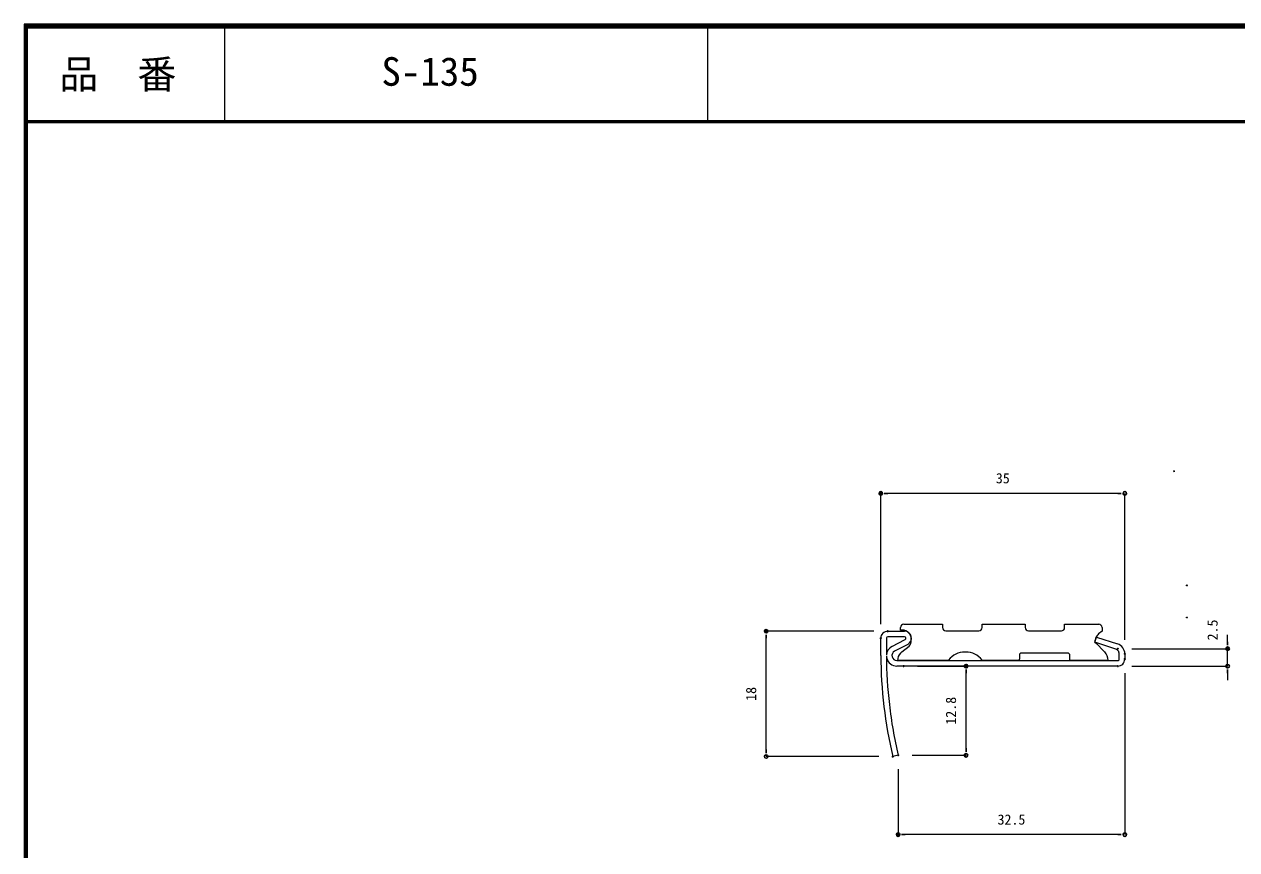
# Model space of a CAD drawing. Units: millimetres, scale not verified. Extents: x -140 to 140, y -96 to 96.
# Drawn here: x -140.5 to 33.4, y -22.7 to 95.7 of the extents above; entities that cross this region are included whole.
import ezdxf
from ezdxf.enums import TextEntityAlignment as Align

# ---------------------------------------------------------------- set-up
doc = ezdxf.new("R2010")
doc.units = ezdxf.units.MM
doc.header["$LTSCALE"] = 0.25
doc.header["$PDMODE"] = 32
doc.header["$PDSIZE"] = 0.125
doc.layers.add('0-0_0', color=7, linetype='Continuous')
doc.layers.add('0-1_Defpoints', color=7, linetype='Continuous')
for name, color, linetype, lineweight in [('0-2_一般', 7, 'Continuous', 18), ('0-5_GREEN', 3, 'Continuous', 18), ('0-6_LEVEL001', 5, 'Continuous', 18)]:
    doc.layers.add(name, color=color, linetype=linetype, lineweight=lineweight)
doc.styles.add('ＭＳ ゴシック', font='')
doc.styles.get('ＭＳ ゴシック').set_extended_font_data('MS Gothic')

# ---------------------------------------------------------------- blocks, each defined once
blk = doc.blocks.new('_DOT')
at = {"layer": '0-0_0'}
blk.add_line((-0.5, 0), (-1, 0), dxfattribs=at)
blk.add_circle((0, 0), 0.25, dxfattribs=at)
blk.add_circle((0, 0), 0.25, dxfattribs=at)
blk = doc.blocks.new('D12')
at = {"layer": '0-1_Defpoints'}
for p in [(-7.7785, -3.4277), (7.9749, -3.4277), (-7.7785, -5.9277)]:
    blk.add_point(p, dxfattribs=at)
at = {"layer": '0-2_一般', "color": 3}
for p, q in [((7.9749, -2.4277), (7.9749, -1.4277)), ((-5.7785, -3.4277), (7.9749, -3.4277)), ((7.9749, -5.9277), (7.9749, -3.4277)), ((-5.7785, -5.9277), (7.9749, -5.9277)), ((7.9749, -6.9277), (7.9749, -7.9277))]:
    blk.add_line(p, q, dxfattribs=at)
at = {"layer": '0-2_一般'}
for p, rotation in [((7.9749, -3.4277), 270), ((7.9749, -5.9277), 90)]:
    blk.add_blockref('_DOT', p, dxfattribs=dict(at, rotation=rotation))
at = {"layer": '0-2_一般', "style": 'ＭＳ ゴシック'}
blk.add_text('2.5', height=1.466, rotation=90, dxfattribs=at).set_placement((6.9749, -2.2416), align=Align.BOTTOM_LEFT)
blk = doc.blocks.new('D13')
at = {"layer": '0-1_Defpoints'}
for p in [(-41.7785, 18.8464), (-41.7785, -1.9277), (-6.7785, -4.1674)]:
    blk.add_point(p, dxfattribs=at)
at = {"layer": '0-2_一般', "color": 3}
for p, q in [((-41.7785, 0.0723), (-41.7785, 18.8464)), ((-7.7785, 18.8464), (-40.7785, 18.8464)), ((-6.7785, -2.1674), (-6.7785, 18.8464))]:
    blk.add_line(p, q, dxfattribs=at)
at = {"layer": '0-2_一般', "rotation": 180}
blk.add_blockref('_DOT', (-41.7785, 18.8464), dxfattribs=at)
at = {"layer": '0-2_一般'}
blk.add_blockref('_DOT', (-6.7785, 18.8464), dxfattribs=at)
at = {"layer": '0-2_一般', "style": 'ＭＳ ゴシック'}
blk.add_text('35', height=1.466, dxfattribs=at).set_placement((-25.2785, 19.8464), align=Align.BOTTOM_LEFT)
blk = doc.blocks.new('D14')
at = {"layer": '0-1_Defpoints'}
for p in [(-58.2157, -0.9277), (-40.7785, -0.9277), (-40.0652, -18.903)]:
    blk.add_point(p, dxfattribs=at)
at = {"layer": '0-2_一般', "color": 3}
for p, q in [((-42.7785, -0.9277), (-58.2157, -0.9277)), ((-58.2157, -17.903), (-58.2157, -1.9277)), ((-42.0652, -18.903), (-58.2157, -18.903))]:
    blk.add_line(p, q, dxfattribs=at)
at = {"layer": '0-2_一般'}
for p, rotation in [((-58.2157, -0.9277), 90), ((-58.2157, -18.903), 270)]:
    blk.add_blockref('_DOT', p, dxfattribs=dict(at, rotation=rotation))
at = {"layer": '0-2_一般', "style": 'ＭＳ ゴシック'}
blk.add_text('18', height=1.466, rotation=90, dxfattribs=at).set_placement((-59.2157, -10.9153), align=Align.BOTTOM_LEFT)
blk = doc.blocks.new('D15')
at = {"layer": '0-1_Defpoints'}
for p in [(-6.7785, -4.9277), (-39.2863, -18.7205), (-39.2863, -30.1031)]:
    blk.add_point(p, dxfattribs=at)
at = {"layer": '0-2_一般', "color": 3}
for p, q in [((-6.7785, -6.9277), (-6.7785, -30.1031)), ((-39.2863, -20.7205), (-39.2863, -30.1031)), ((-7.7785, -30.1031), (-38.2863, -30.1031))]:
    blk.add_line(p, q, dxfattribs=at)
at = {"layer": '0-2_一般', "rotation": 180}
blk.add_blockref('_DOT', (-39.2863, -30.1031), dxfattribs=at)
at = {"layer": '0-2_一般'}
blk.add_blockref('_DOT', (-6.7785, -30.1031), dxfattribs=at)
at = {"layer": '0-2_一般', "style": 'ＭＳ ゴシック'}
blk.add_text('32.5', height=1.466, dxfattribs=at).set_placement((-25.0324, -29.1031), align=Align.BOTTOM_LEFT)
blk = doc.blocks.new('D16')
at = {"layer": '0-1_Defpoints'}
for p in [(-38.5139, -5.9277), (-29.5473, -5.9277), (-39.2863, -18.7205)]:
    blk.add_point(p, dxfattribs=at)
at = {"layer": '0-2_一般', "color": 3}
for p, q in [((-36.5139, -5.9277), (-29.5473, -5.9277)), ((-29.5473, -17.7205), (-29.5473, -6.9277)), ((-37.2863, -18.7205), (-29.5473, -18.7205))]:
    blk.add_line(p, q, dxfattribs=at)
at = {"layer": '0-2_一般'}
for p, rotation in [((-29.5473, -5.9277), 90), ((-29.5473, -18.7205), 270)]:
    blk.add_blockref('_DOT', p, dxfattribs=dict(at, rotation=rotation))
at = {"layer": '0-2_一般', "style": 'ＭＳ ゴシック'}
blk.add_text('12.8', height=1.466, rotation=90, dxfattribs=at).set_placement((-30.5473, -14.3241), align=Align.BOTTOM_LEFT)

msp = doc.modelspace()

# ---------------------------------------------------------------- linework, layer by layer
at = {"layer": '0-2_一般'}
msp.add_line((2.0692, 4.4051), (2.056, 4.4051), dxfattribs=at)
for points in [[(-14.5325, 8.7718), (-14.6213, 8.7731), (-14.6406, 8.7731), (-14.7824, 8.7731), (-14.7824, 9.0851), (-14.7824, 9.1323)], [(-14.3097, 9.6051), (-14.2768, 9.6051), (-11.9512, 9.6051), (-9.7364, 9.6051), (-8.9694, 9.6051), (-8.7672, 9.6051), (-8.7672, 9.1323)], [(-3.0999, 9.1323), (-3.0999, 9.6051), (-2.8977, 9.6051), (-0.0086, 9.6051), (2.8804, 9.6051), (3.0826, 9.6051), (3.0826, 9.1323)], [(8.7499, 9.1323), (8.7499, 9.6051), (8.9521, 9.6051), (8.956, 9.6051), (11.4981, 9.6051), (13.6025, 9.6051), (13.6353, 9.6051)], [(14.1073, 9.1586), (14.1081, 9.1586), (14.1081, 9.1323), (14.1081, 9.0851), (14.1081, 9.0332), (14.1081, 8.6086), (13.6181, 8.2237)], [(-13.2541, 7.3295), (-13.2541, 7.3471), (-13.2541, 7.4749)], [(-8.2945, 8.6596), (-8.2616, 8.6596), (-5.9335, 8.6596), (-3.6055, 8.6596), (-3.5726, 8.6596)], [(3.5553, 8.6596), (3.5882, 8.6596), (5.9163, 8.6596), (8.2443, 8.6596), (8.2772, 8.6596)], [(13.0778, 7.0758), (13.0775, 7.0758), (13.0728, 7.0758), (13.073, 7.0744), (13.0717, 7.0758), (13.0775, 7.0458), (13.321, 6.8264), (14.3511, 5.7669), (14.3516, 5.7666)], [(-14.8094, 5.4457), (-14.7962, 5.4592), (-14.7946, 5.4609)], [(-14.5952, 5.6316), (-14.5939, 5.6325), (-13.5617, 6.4515), (-13.5543, 6.461)], [(-5.435, 5.6138), (-5.4978, 5.6138), (-5.5606, 5.6138)], [(2.2583, 5.256), (2.2583, 5.2371), (2.2583, 4.9251), (2.2583, 4.6131), (2.2583, 4.5942)], [(9.2821, 5.4451), (9.269, 5.4451), (8.7499, 5.4451), (7.4207, 5.4451), (5.6071, 5.4451), (2.4605, 5.4451), (2.4474, 5.4451)], [(14.9793, 4.4374), (14.9793, 4.4051), (14.5174, 4.4051), (13.2695, 4.4051), (13.2316, 4.4051), (12.3358, 4.4051), (9.4712, 4.4051), (9.4712, 5.2371), (9.4712, 5.256)], [(14.4779, 5.6491), (14.4785, 5.6485), (14.494, 5.6325)], [(-7.9194, 4.4747), (-7.9747, 4.4051), (-8.4581, 4.4051), (-10.488, 4.4051), (-12.5179, 4.4051), (-13.7712, 4.4051), (-13.9019, 4.4051), (-14.5939, 4.4051), (-15.2207, 4.4051), (-15.2207, 4.4325)], [(2.056, 4.4051), (-0.442, 4.4051), (-2.2756, 4.4051), (-3.021, 4.4051), (-3.0763, 4.4747)]]:
    msp.add_lwpolyline(points, dxfattribs=at)
for centre, radius, start, end in [((-14.3097, 9.1323), 0.4727, 90, 180), ((-14.5511, 7.4749), 1.297, 360, 89.17587), ((-8.2945, 9.1323), 0.4727, 180, 270), ((-3.5726, 9.1323), 0.4727, 270, 0), ((3.5553, 9.1323), 0.4727, 180, 270), ((8.2772, 9.1323), 0.4727, 270, 0), ((13.6353, 9.1323), 0.4727, 3.18751, 90), ((-14.6609, 7.3295), 1.4068, 321.87283, 360), ((14.6312, 7.0458), 1.5537, 155.34814, 178.89362), ((14.6312, 7.0458), 1.5537, 130.69628, 155.34814), ((-13.7673, 4.4325), 1.4535, 135.80528, 180), ((-13.7633, 4.4581), 1.4385, 125.33594, 135.80528), ((-5.5606, 2.6022), 3.0117, 90, 141.55528), ((-5.435, 2.6022), 3.0117, 38.44472, 90), ((2.4474, 5.256), 0.1891, 90, 180), ((9.2821, 5.256), 0.1891, 360, 90), ((13.2493, 4.4545), 1.7136, 44.19472, 49.96402), ((13.2648, 4.4374), 1.7145, 0, 44.19472), ((2.0692, 4.5942), 0.1891, 270, 0)]:
    msp.add_arc(centre, radius, start, end, dxfattribs=at)
at = {"layer": '0-5_GREEN'}
for p, q in [((140.49, 95.6654), (-140.49, 95.6654)), ((140.35, 95.5254), (-140.385, 95.5254)), ((140.21, 95.3854), (-140.28, 95.3854)), ((140.07, 95.2454), (-140.175, 95.2454)), ((139.93, 95.1054), (-140.07, 95.1054)), ((-111.7453, 95.1054), (-111.7453, 81.5254)), ((-42.5045, 95.2938), (-42.5045, 81.7138)), ((139.93, 81.8054), (-140.175, 81.8054)), ((139.93, 81.6654), (-140.175, 81.6654)), ((139.93, 81.5254), (-140.175, 81.5254))]:
    msp.add_line(p, q, dxfattribs=at)
for points in [[(-140.49, 95.6654), (-140.49, -95.6654), (140.49, -95.6654)], [(-140.385, 95.5254), (-140.385, -95.5604), (140.35, -95.5604)], [(-140.28, 95.3854), (-140.28, -95.4554), (140.21, -95.4554)], [(-140.175, 95.2454), (-140.175, -95.3504), (140.07, -95.3504)], [(-140.07, 95.1054), (-140.07, -95.2454), (139.93, -95.2454)]]:
    msp.add_lwpolyline(points, dxfattribs=at)
for p in [(24.4385, 31.5509), (26.2909, 15.1798), (26.2909, 10.5798)]:
    msp.add_point(p, dxfattribs=at)
at = {"layer": '0-6_LEVEL001'}
for p, q in [((-16.8225, 7.6051), (-16.8225, 5.4551)), ((-16.6225, 8.6051), (-14.2225, 8.6051)), ((-16.0211, 6.4325), (-14.1294, 7.4281)), ((-13.7568, 6.7201), (-15.6485, 5.7245)), ((16.1007, 6.0288), (16.0975, 6.0299)), ((16.5775, 4.6051), (16.5775, 5.3653)), ((17.3775, 5.3653), (17.3775, 4.6051))]:
    msp.add_line(p, q, dxfattribs=at)
for points in [[(-17.6217, 5.1304), (-17.6225, 5.1304), (-17.6225, 5.4551), (-17.6225, 7.6051)], [(-14.2225, 7.8051), (-16.6225, 7.8051), (-16.7639, 7.7465)], [(16.0938, 6.0311), (13.0775, 7.0458), (13.3149, 7.7765), (16.341, 6.7919)], [(-15.3225, 4.4051), (-11.5625, 4.4051), (11.4975, 4.4051), (16.3775, 4.4051)], [(16.3775, 3.6051), (11.4975, 3.6051), (-11.5625, 3.6051), (-15.3225, 3.6051)], [(-15.1303, -9.1878), (-15.1303, -9.1878), (-15.9092, -9.3702)]]:
    msp.add_lwpolyline(points, dxfattribs=at)
for centre, radius, start, end in [((-16.6225, 7.6051), 1, 135, 180), ((-16.6225, 7.6051), 1, 90, 135), ((-16.6225, 7.6051), 0.2, 135, 180), ((-14.2225, 7.6051), 1, 13.87908, 90), ((-14.2225, 7.6051), 0.2, 13.05055, 90), ((-14.2225, 7.6051), 0.2, 297.75817, 13.05055), ((-14.2225, 7.6051), 1, 297.75817, 13.87908), ((47.3775, 5.4551), 64.2, 180, 180.2709), ((-15.3225, 5.1051), 1.5, 117.75765, 178.22516), ((-15.3225, 5.1051), 0.7, 117.75765, 192.39178), ((15.8775, 5.3653), 0.7, 71.68513, 71.99978), ((15.8775, 5.3653), 0.7, 36.00008, 71.40769), ((15.8775, 5.3653), 1.5, 35.99989, 71.99978), ((15.8775, 5.3653), 0.7, 360, 36.00008), ((15.8775, 5.3653), 1.5, 0, 35.99989), ((47.3775, 5.4551), 65, 180.28622, 193.18415), ((-15.3225, 5.1051), 1.5, 182.4145, 193.87883), ((47.3775, 5.4551), 64.2, 180.36876, 186.59207), ((-15.3225, 5.1051), 1.5, 193.87883, 270), ((-15.3225, 5.1051), 0.7, 192.39178, 270), ((16.3775, 4.6051), 0.2, 270, 315), ((16.3775, 4.6051), 1, 270, 315), ((16.3775, 4.6051), 0.2, 315, 360), ((16.3775, 4.6051), 1, 315, 360), ((47.3775, 5.4551), 64.2, 186.59207, 193.18413)]:
    msp.add_arc(centre, radius, start, end, dxfattribs=at)

# ---------------------------------------------------------------- block references
at = {"layer": '0-2_一般'}
for name in ['D13', 'D14', 'D12', 'D15', 'D16']:
    msp.add_blockref(name, (24.156, 9.5327), dxfattribs=at)

# ---------------------------------------------------------------- texts
at = {"layer": '0-5_GREEN', "color": 7, "style": 'ＭＳ ゴシック'}
for s, p in [('品\u3000番', (-135.4637, 85.2061)), ('S-135', (-89.2583, 85.6096))]:
    msp.add_text(s, height=4.106, dxfattribs=at).set_placement(p, align=Align.BOTTOM_LEFT)

doc.saveas('drawing.dxf')
